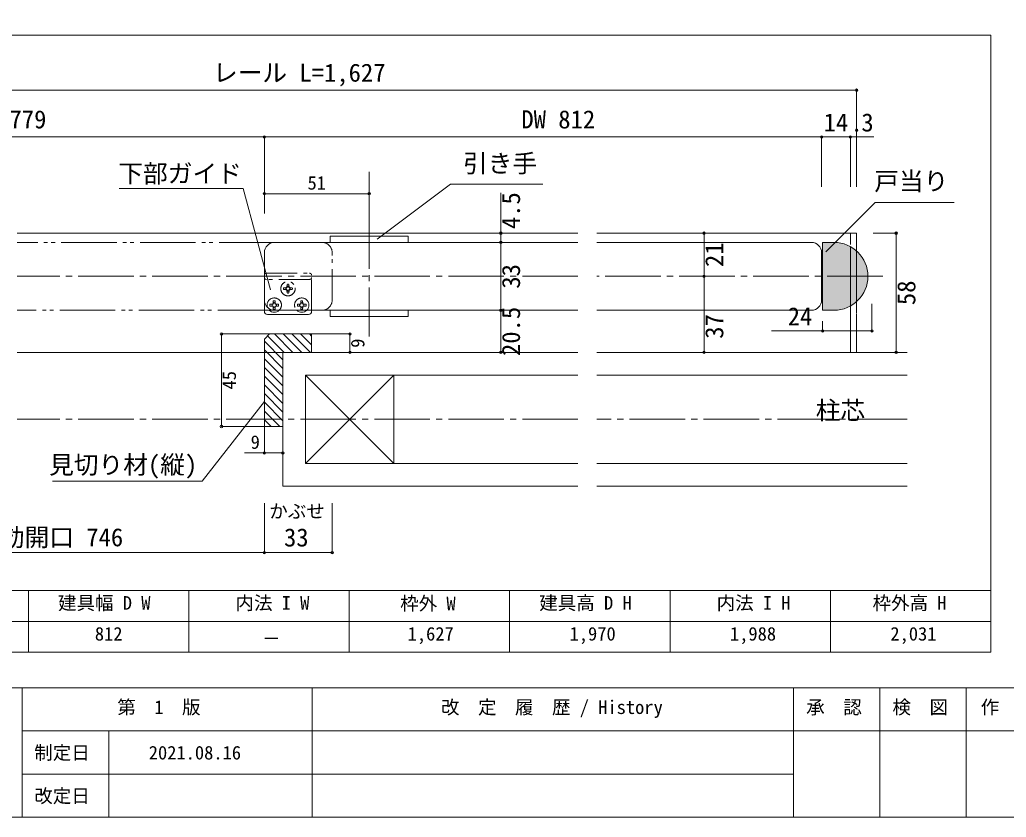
# Model space of a CAD drawing. Units: millimetres on the paper, enlarged 10 times, with parts at other scales. Extents: x -1985 to 2015, y -1370 to 1400.
# Drawn here: x -1179 to 420, y -1370 to -78 of the extents above; entities that cross this region are included whole.
import ezdxf
from ezdxf.enums import TextEntityAlignment as Align

# ---------------------------------------------------------------- set-up
doc = ezdxf.new("R2010")
doc.units = ezdxf.units.MM
doc.header["$LTSCALE"] = 10
doc.header["$PDMODE"] = 32
doc.header["$PDSIZE"] = 4
for name, pattern in [('CHAIN2', [12, 9, -1, 1, -1]), ('DOUBLE_CHAIN1', [8.8, 5, -1, 0.6, -0.6, 0.6, -1]), ('DOUBLE_CHAIN2', [12.8, 9, -1, 0.6, -0.6, 0.6, -1])]:
    doc.linetypes.add(name, pattern=pattern)
doc.layers.add('1-1_0', color=7, linetype='Continuous', lineweight=20)
doc.layers.add('2-0_18', color=7, linetype='Continuous', lineweight=20)
doc.styles.add('ＭＳ ゴシック', font='')
doc.styles.get('ＭＳ ゴシック').set_extended_font_data('MS Gothic')

msp = doc.modelspace()

# ---------------------------------------------------------------- hatches: boundary and pattern name
at = {"layer": '2-0_18'}
for points in [[(195.68, -493.34, 0.41421), (140.68, -438.34), (140.68, -493.34)], [(140.68, -548.34, 0.41421), (195.68, -493.34), (140.68, -493.34)]]:
    msp.add_hatch(color=9, dxfattribs=at).paths.add_polyline_path(points)

# ---------------------------------------------------------------- linework, layer by layer
at = {"layer": '1-1_0'}
for p, q in [((395, -102.5), (-1935, -102.5)), ((395, -102.5), (-1935, -102.5)), ((395, -102.5), (-1935, -102.5)), ((395, -102.5), (-1935, -102.5)), ((395, -1002.5), (395, -102.5)), ((395, -1002.5), (395, -102.5)), ((395, -1002.5), (-1935, -1002.5)), ((395, -1002.5), (-1935, -1002.5)), ((-1165, -1002.5), (-1165, -1102.5)), ((-905, -1002.5), (-905, -1102.5)), ((-645, -1002.5), (-645, -1102.5)), ((-385, -1002.5), (-385, -1102.5)), ((-125, -1002.5), (-125, -1102.5)), ((135, -1002.5), (135, -1102.5)), ((395, -1002.5), (395, -1102.5)), ((395, -1052.5), (-1935, -1052.5)), ((395, -1102.5), (-1935, -1102.5)), ((2015, -1160), (-1985, -1160)), ((-1175, -1160), (-1175, -1370)), ((-705, -1160), (-705, -1370)), ((75, -1160), (75, -1370)), ((215, -1160), (215, -1370)), ((355, -1160), (355, -1370)), ((2015, -1230), (-1175, -1230)), ((-1035, -1230), (-1035, -1370)), ((75, -1300), (-1175, -1300))]:
    msp.add_line(p, q, dxfattribs=at)
for points in [[(-1985, -1370), (2015, -1370), (2015, 1400), (-1985, 1400)], [(395, -1002.5), (-1935, -1002.5), (-1935, -1102.5)]]:
    msp.add_lwpolyline(points, dxfattribs=at)
at = {"layer": '2-0_18', "color": 4, "lineweight": 9}
for p, q in [((177.35, -191.74), (-1615.54, -191.74)), ((177.35, -191.74), (177.35, -348.39)), ((-782.65, -267.39), (-1558.87, -267.39)), ((120.68, -267.39), (-782.65, -267.39)), ((-782.65, -267.39), (-782.65, -391.32)), ((120.68, -267.39), (120.68, -348.39)), ((167.35, -267.39), (120.68, -267.39)), ((177.35, -267.39), (167.35, -267.39)), ((167.35, -267.39), (167.35, -348.39)), ((177.35, -267.39), (205.34, -267.39)), ((-612.65, -324.26), (-612.65, -391.32)), ((-816.72, -350.84), (-1017.8, -350.84)), ((-772.61, -515.44), (-816.72, -350.84)), ((-782.65, -359.44), (-782.65, -391.32)), ((-782.65, -359.44), (-612.65, -359.44)), ((-399.39, -423.34), (-399.39, -357.84)), ((207.34, -373.58), (127.33, -453.6)), ((335.44, -373.58), (207.34, -373.58)), ((-399.39, -423.34), (-399.39, -438.34)), ((-69.9, -423.34), (-69.9, -493.34)), ((241.46, -423.34), (203.99, -423.34)), ((241.46, -423.34), (241.46, -616.67)), ((-399.39, -438.34), (-399.39, -548.34)), ((-69.9, -493.34), (-69.9, -616.67)), ((202.35, -581.87), (202.35, -538.05)), ((-399.39, -548.34), (-399.39, -616.67)), ((122.35, -581.87), (122.35, -566.18)), ((-852.09, -586.67), (-772.65, -586.67)), ((-852.09, -736.67), (-852.09, -586.67)), ((-643.84, -586.67), (-705.99, -586.67)), ((-643.84, -616.67), (-643.84, -586.67)), ((39.7, -581.87), (202.35, -581.87)), ((-782.65, -695.99), (-883.2, -825.29)), ((-852.09, -736.67), (-782.65, -736.67)), ((-782.65, -779.61), (-782.65, -736.67)), ((-752.65, -779.61), (-752.65, -736.67)), ((-782.65, -779.61), (-814.81, -779.61)), ((-752.65, -779.61), (-782.65, -779.61)), ((-883.2, -825.29), (-1125.89, -825.29)), ((-782.65, -941.08), (-782.65, -861.08)), ((-672.65, -941.08), (-672.65, -861.08)), ((-1558.87, -941.08), (-672.65, -941.08))]:
    msp.add_line(p, q, dxfattribs=at)
at = {"layer": '2-0_18'}
for p, q in [((-480.8, -343.91), (-599.78, -432.89)), ((-330.98, -343.91), (-480.8, -343.91)), ((-782.65, -423.34), (-1183.47, -423.34)), ((-782.65, -423.34), (-274.28, -423.34)), ((-243.49, -423.34), (177.35, -423.34)), ((167.35, -423.34), (167.35, -441.93)), ((177.35, -423.34), (177.35, -552.64)), ((-765.99, -438.34), (-274.28, -438.34)), ((104.01, -438.34), (-243.49, -438.34)), ((122.35, -438.34), (122.35, -548.34)), ((140.68, -438.34), (122.35, -438.34)), ((122.35, -438.37), (122.35, -548.34)), ((142.55, -438.37), (122.35, -438.37)), ((167.35, -445.24), (167.35, -616.67)), ((-782.65, -455.01), (-782.65, -531.67)), ((-782.65, -455.01), (-782.65, -531.67)), ((-782.65, -455.01), (-782.65, -531.67)), ((120.68, -455.01), (120.68, -531.67)), ((-782.65, -550.01), (-782.65, -548.43)), ((-777.65, -555.01), (-710.99, -555.01)), ((-765.99, -548.34), (-274.28, -548.34)), ((-705.99, -550.01), (-705.99, -548.43)), ((104.01, -548.34), (-243.49, -548.34)), ((122.35, -548.34), (140.68, -548.34)), ((122.35, -548.34), (140.68, -548.34)), ((177.35, -553.37), (177.35, -616.67)), ((-750.37, -616.67), (-777.34, -589.7)), ((-774.32, -586.67), (-705.99, -586.67)), ((-736.23, -616.67), (-766.23, -586.67)), ((-722.09, -616.67), (-752.09, -586.67)), ((-707.94, -616.67), (-737.94, -586.67)), ((-705.99, -604.49), (-723.8, -586.67)), ((-705.99, -590.35), (-709.66, -586.67)), ((-705.99, -586.67), (-705.99, -616.67)), ((-752.65, -628.53), (-782.65, -598.53)), ((-782.65, -616.67), (-1183.47, -616.67)), ((-752.65, -642.67), (-782.65, -612.67)), ((-782.65, -616.67), (-274.28, -616.67)), ((-752.65, -616.67), (-752.65, -833.34)), ((-752.65, -616.67), (-752.65, -736.67)), ((-243.49, -616.67), (255.49, -616.67)), ((259.3, -616.67), (203.99, -616.67)), ((-752.65, -656.82), (-782.65, -626.82)), ((-752.65, -670.96), (-782.65, -640.96)), ((-752.65, -685.1), (-782.65, -655.1)), ((-715.99, -653.34), (-274.28, -653.34)), ((-715.99, -653.34), (-715.99, -796.67)), ((-715.99, -653.34), (-572.65, -796.67)), ((-572.65, -653.34), (-715.99, -796.67)), ((-572.65, -653.34), (-572.65, -796.67)), ((-243.49, -653.34), (259.3, -653.34)), ((-752.65, -699.24), (-782.65, -669.24)), ((-752.65, -713.38), (-782.65, -683.38)), ((-752.65, -727.53), (-782.65, -697.53)), ((-757.65, -736.67), (-782.65, -711.67)), ((-771.79, -736.67), (-782.65, -725.81)), ((-782.65, -736.67), (-752.65, -736.67)), ((-715.99, -796.67), (-274.28, -796.67)), ((-243.49, -796.67), (259.3, -796.67)), ((-752.65, -833.34), (-274.28, -833.34)), ((-243.49, -833.34), (259.3, -833.34))]:
    msp.add_line(p, q, dxfattribs=at)
at = {"layer": '2-0_18', "color": 4, "linetype": 'CHAIN2', "lineweight": 9}
for p, q in [((-612.65, -391.32), (-612.65, -590.98)), ((-274.28, -493.34), (-1183.47, -493.34)), ((219.85, -493.34), (-243.49, -493.34)), ((-274.28, -725.01), (-1183.47, -725.01)), ((259.3, -725.01), (-243.49, -725.01))]:
    msp.add_line(p, q, dxfattribs=at)
at = {"layer": '2-0_18', "linetype": 'DOUBLE_CHAIN2'}
for p, q in [((-765.99, -438.34), (-1183.47, -438.34)), ((-768.29, -548.34), (-1183.47, -548.34))]:
    msp.add_line(p, q, dxfattribs=at)
at = {"layer": '2-0_18', "linetype": 'DOUBLE_CHAIN1'}
for p, q in [((-672.65, -531.67), (-672.65, -455.01)), ((-782.65, -548.43), (-782.65, -491.67)), ((-779.32, -488.34), (-709.32, -488.34)), ((-705.99, -548.43), (-705.99, -491.67)), ((-709.32, -498.34), (-779.32, -498.34)), ((-751.26, -511.85), (-747.86, -511.66)), ((-747.86, -511.66), (-746.59, -511.07)), ((-747.21, -512.3), (-747.86, -511.66)), ((-745.95, -511.71), (-747.21, -512.3)), ((-746, -509.8), (-746.59, -511.07)), ((-746.59, -511.07), (-745.95, -511.71)), ((-745.81, -506.4), (-746, -509.8)), ((-745.35, -510.45), (-746, -509.8)), ((-745.95, -511.71), (-745.35, -510.45)), ((-745.37, -509.91), (-745.81, -506.4)), ((-745.35, -510.45), (-745.37, -509.91)), ((-743.28, -510.45), (-742.64, -509.8)), ((-743.28, -510.45), (-743.27, -509.91)), ((-742.69, -511.71), (-743.28, -510.45)), ((-743.27, -509.91), (-742.83, -506.4)), ((-742.83, -506.4), (-742.64, -509.8)), ((-742.05, -511.07), (-742.69, -511.71)), ((-742.69, -511.71), (-741.43, -512.3)), ((-742.64, -509.8), (-742.05, -511.07)), ((-740.78, -511.66), (-742.05, -511.07)), ((-741.43, -512.3), (-740.78, -511.66)), ((-737.38, -511.85), (-740.78, -511.66)), ((-747.75, -512.29), (-751.26, -511.85)), ((-747.75, -514.39), (-751.26, -514.83)), ((-751.26, -514.83), (-747.86, -515.02)), ((-747.21, -514.37), (-747.86, -515.02)), ((-747.86, -515.02), (-746.59, -515.61)), ((-747.21, -512.3), (-747.75, -512.29)), ((-747.21, -514.37), (-747.75, -514.39)), ((-745.95, -514.97), (-747.21, -514.37)), ((-746.59, -515.61), (-745.95, -514.97)), ((-746, -516.88), (-746.59, -515.61)), ((-745.35, -516.23), (-746, -516.88)), ((-745.81, -520.28), (-746, -516.88)), ((-745.95, -514.97), (-745.35, -516.23)), ((-745.37, -516.77), (-745.81, -520.28)), ((-745.35, -516.23), (-745.37, -516.77)), ((-742.69, -514.97), (-743.28, -516.23)), ((-743.28, -516.23), (-743.27, -516.77)), ((-743.28, -516.23), (-742.64, -516.88)), ((-743.27, -516.77), (-742.83, -520.28)), ((-742.83, -520.28), (-742.64, -516.88)), ((-742.69, -514.97), (-741.43, -514.37)), ((-742.05, -515.61), (-742.69, -514.97)), ((-742.64, -516.88), (-742.05, -515.61)), ((-740.78, -515.02), (-742.05, -515.61)), ((-741.43, -512.3), (-740.89, -512.29)), ((-741.43, -514.37), (-740.89, -514.39)), ((-741.43, -514.37), (-740.78, -515.02)), ((-740.89, -512.29), (-737.38, -511.85)), ((-740.89, -514.39), (-737.38, -514.83)), ((-737.38, -514.83), (-740.78, -515.02)), ((-773.56, -538.52), (-770.15, -538.32)), ((-770.04, -538.96), (-773.56, -538.52)), ((-770.04, -541.05), (-773.56, -541.49)), ((-773.56, -541.49), (-770.15, -541.69)), ((-770.15, -538.32), (-768.88, -537.73)), ((-769.51, -538.97), (-770.15, -538.32)), ((-769.51, -541.04), (-770.15, -541.69)), ((-770.15, -541.69), (-768.88, -542.28)), ((-769.51, -538.97), (-770.04, -538.96)), ((-769.51, -541.04), (-770.04, -541.05)), ((-768.24, -538.38), (-769.51, -538.97)), ((-768.24, -541.63), (-769.51, -541.04)), ((-768.29, -536.47), (-768.88, -537.73)), ((-768.88, -537.73), (-768.24, -538.38)), ((-768.88, -542.28), (-768.24, -541.63)), ((-768.29, -543.55), (-768.88, -542.28)), ((-768.1, -533.07), (-768.29, -536.47)), ((-767.65, -537.11), (-768.29, -536.47)), ((-767.65, -542.9), (-768.29, -543.55)), ((-768.1, -546.94), (-768.29, -543.55)), ((-768.24, -538.38), (-767.65, -537.11)), ((-768.24, -541.63), (-767.65, -542.9)), ((-767.66, -536.58), (-768.1, -533.07)), ((-767.66, -543.43), (-768.1, -546.94)), ((-767.65, -537.11), (-767.66, -536.58)), ((-767.65, -542.9), (-767.66, -543.43)), ((-765.58, -537.11), (-764.93, -536.47)), ((-765.58, -537.11), (-765.56, -536.58)), ((-764.98, -538.38), (-765.58, -537.11)), ((-764.98, -541.63), (-765.58, -542.9)), ((-765.58, -542.9), (-765.56, -543.43)), ((-765.58, -542.9), (-764.93, -543.55)), ((-765.56, -536.58), (-765.12, -533.07)), ((-765.56, -543.43), (-765.12, -546.94)), ((-765.12, -533.07), (-764.93, -536.47)), ((-765.12, -546.94), (-764.93, -543.55)), ((-764.34, -537.73), (-764.98, -538.38)), ((-764.98, -538.38), (-763.72, -538.97)), ((-764.98, -541.63), (-763.72, -541.04)), ((-764.34, -542.28), (-764.98, -541.63)), ((-764.93, -536.47), (-764.34, -537.73)), ((-764.93, -543.55), (-764.34, -542.28)), ((-763.07, -538.32), (-764.34, -537.73)), ((-763.07, -541.69), (-764.34, -542.28)), ((-763.72, -538.97), (-763.07, -538.32)), ((-763.72, -538.97), (-763.18, -538.96)), ((-763.72, -541.04), (-763.18, -541.05)), ((-763.72, -541.04), (-763.07, -541.69)), ((-763.18, -538.96), (-759.67, -538.52)), ((-763.18, -541.05), (-759.67, -541.49)), ((-759.67, -538.52), (-763.07, -538.32)), ((-759.67, -541.49), (-763.07, -541.69)), ((-728.97, -538.52), (-725.57, -538.32)), ((-725.45, -538.96), (-728.97, -538.52)), ((-725.45, -541.05), (-728.97, -541.49)), ((-728.97, -541.49), (-725.57, -541.69)), ((-725.57, -538.32), (-724.3, -537.73)), ((-724.92, -538.97), (-725.57, -538.32)), ((-724.92, -541.04), (-725.57, -541.69)), ((-725.57, -541.69), (-724.3, -542.28)), ((-724.92, -538.97), (-725.45, -538.96)), ((-724.92, -541.04), (-725.45, -541.05)), ((-723.65, -538.38), (-724.92, -538.97)), ((-723.65, -541.63), (-724.92, -541.04)), ((-723.71, -536.47), (-724.3, -537.73)), ((-724.3, -537.73), (-723.65, -538.38)), ((-724.3, -542.28), (-723.65, -541.63)), ((-723.71, -543.55), (-724.3, -542.28)), ((-723.52, -533.07), (-723.71, -536.47)), ((-723.06, -537.11), (-723.71, -536.47)), ((-723.06, -542.9), (-723.71, -543.55)), ((-723.52, -546.94), (-723.71, -543.55)), ((-723.65, -538.38), (-723.06, -537.11)), ((-723.65, -541.63), (-723.06, -542.9)), ((-723.08, -536.58), (-723.52, -533.07)), ((-723.08, -543.43), (-723.52, -546.94)), ((-723.06, -537.11), (-723.08, -536.58)), ((-723.06, -542.9), (-723.08, -543.43)), ((-720.99, -537.11), (-720.35, -536.47)), ((-720.99, -537.11), (-720.98, -536.58)), ((-720.4, -538.38), (-720.99, -537.11)), ((-720.4, -541.63), (-720.99, -542.9)), ((-720.99, -542.9), (-720.98, -543.43)), ((-720.99, -542.9), (-720.35, -543.55)), ((-720.98, -536.58), (-720.54, -533.07)), ((-720.98, -543.43), (-720.54, -546.94)), ((-720.54, -533.07), (-720.35, -536.47)), ((-720.54, -546.94), (-720.35, -543.55)), ((-719.76, -537.73), (-720.4, -538.38)), ((-720.4, -538.38), (-719.13, -538.97)), ((-720.4, -541.63), (-719.13, -541.04)), ((-719.76, -542.28), (-720.4, -541.63)), ((-720.35, -536.47), (-719.76, -537.73)), ((-720.35, -543.55), (-719.76, -542.28)), ((-718.49, -538.32), (-719.76, -537.73)), ((-718.49, -541.69), (-719.76, -542.28)), ((-719.13, -538.97), (-718.49, -538.32)), ((-719.13, -538.97), (-718.6, -538.96)), ((-719.13, -541.04), (-718.6, -541.05)), ((-719.13, -541.04), (-718.49, -541.69)), ((-718.6, -538.96), (-715.08, -538.52)), ((-718.6, -541.05), (-715.08, -541.49)), ((-715.08, -538.52), (-718.49, -538.32)), ((-715.08, -541.49), (-718.49, -541.69))]:
    msp.add_line(p, q, dxfattribs=at)
at = {"layer": '2-0_18'}
for points in [[(-675.99, -438.34), (-675.99, -428.34), (-549.32, -428.34), (-549.32, -438.34)], [(-675.99, -548.34), (-675.99, -558.34), (-549.32, -558.34), (-549.32, -548.34)], [(-774.32, -586.67), (-782.65, -595.01), (-782.65, -736.67)]]:
    msp.add_lwpolyline(points, dxfattribs=at)
at = {"layer": '2-0_18', "linetype": 'DOUBLE_CHAIN1'}
msp.add_circle((-744.32, -513.34), 11.67, dxfattribs=at)
at = {"layer": '2-0_18'}
for centre, radius, start, end in [((-765.99, -455.01), 16.67, 90, 180), ((-765.99, -455.01), 16.67, 90, 180), ((-765.99, -455.01), 16.67, 90, 180), ((104.01, -455.01), 16.67, 0, 90), ((140.68, -493.34), 55, 0, 90), ((140.68, -493.34), 55, 270, 0), ((140.68, -493.34), 55, 270, 0), ((-765.99, -531.67), 16.67, 180, 270), ((-765.99, -531.67), 16.67, 180, 270), ((-765.99, -531.67), 16.67, 180, 270), ((104.01, -531.67), 16.67, 270, 0), ((-777.65, -550.01), 5, 180, 270), ((-766.61, -540.01), 11.67, 226.09703, 314.2551), ((-722.03, -540.01), 11.67, 226.24041, 314.06662), ((-710.99, -550.01), 5, 270, 0)]:
    msp.add_arc(centre, radius, start, end, dxfattribs=at)
at = {"layer": '2-0_18', "linetype": 'DOUBLE_CHAIN1'}
for centre, radius, start, end in [((-689.32, -455.01), 16.67, 0, 90), ((-779.32, -491.67), 3.33, 90, 180), ((-779.32, -495.01), 3.33, 180, 270), ((-709.32, -491.67), 3.33, 0, 90), ((-709.32, -495.01), 3.33, 270, 0), ((-744.32, -514.2), 7.94, 90, 100.80514), ((-744.32, -513.34), 3.58, 72.98773, 107.01227), ((-744.32, -514.2), 7.94, 79.19486, 90), ((-743.46, -513.34), 7.94, 169.19486, 190.80514), ((-744.32, -513.34), 3.58, 162.98773, 197.01227), ((-744.32, -512.48), 7.94, 259.19486, 270), ((-744.32, -513.34), 3.58, 252.98773, 287.01227), ((-744.32, -512.48), 7.94, 270, 280.80514), ((-744.32, -513.34), 3.58, 342.98773, 17.01227), ((-745.18, -513.34), 7.94, 349.19486, 10.80514), ((-766.61, -540.01), 11.67, 314.2551, 226.09703), ((-765.75, -540.01), 7.94, 169.19486, 190.80514), ((-766.61, -540.01), 3.58, 162.98773, 197.01227), ((-766.61, -540.87), 7.94, 90, 100.80514), ((-766.61, -540.01), 3.58, 72.98773, 107.01227), ((-766.61, -540.01), 3.58, 252.98773, 287.01227), ((-766.61, -540.87), 7.94, 79.19486, 90), ((-766.61, -540.01), 3.58, 342.98773, 17.01227), ((-767.47, -540.01), 7.94, 349.19486, 10.80514), ((-722.03, -540.01), 11.67, 314.06662, 226.24041), ((-721.17, -540.01), 7.94, 169.19486, 190.80514), ((-722.03, -540.01), 3.58, 162.98773, 197.01227), ((-722.03, -540.87), 7.94, 90, 100.80514), ((-722.03, -540.01), 3.58, 72.98773, 107.01227), ((-722.03, -540.01), 3.58, 252.98773, 287.01227), ((-722.03, -540.87), 7.94, 79.19486, 90), ((-722.03, -540.01), 3.58, 342.98773, 17.01227), ((-722.88, -540.01), 7.94, 349.19486, 10.80514), ((-689.32, -531.67), 16.67, 270, 0), ((-766.61, -539.14), 7.94, 259.19486, 270), ((-766.61, -539.14), 7.94, 270, 280.80514), ((-722.03, -539.14), 7.94, 259.19486, 270), ((-722.03, -539.14), 7.94, 270, 280.80514)]:
    msp.add_arc(centre, radius, start, end, dxfattribs=at)
at = {"layer": '2-0_18', "color": 4}
for p in [(177.35, -191.74), (177.35, -256.54), (-782.65, -267.39), (120.68, -267.39), (167.35, -267.39), (-782.65, -359.44), (-612.65, -359.44), (-399.39, -423.34), (-69.9, -423.34), (241.46, -423.34), (-399.39, -438.34), (-69.9, -493.34), (-399.39, -548.34), (-852.09, -586.67), (-643.84, -586.67), (122.35, -581.87), (202.35, -581.87), (-643.84, -616.67), (-399.39, -616.67), (-69.9, -616.67), (241.46, -616.67), (-852.09, -736.67), (-782.65, -779.61), (-752.65, -779.61), (-782.65, -941.08), (-672.65, -941.08)]:
    msp.add_point(p, dxfattribs=at)
at = {"layer": '2-0_18'}
msp.add_point((-782.65, -267.39), dxfattribs=at)
at = {"layer": '2-0_18', "color": 9}
msp.add_solid([(122.35, -438.34), (140.68, -438.34), (122.35, -548.34), (140.68, -548.34)], dxfattribs=at)

# ---------------------------------------------------------------- texts
at = {"layer": '1-1_0', "style": 'ＭＳ ゴシック'}
for s, p in [('建具幅 D W', (-1117.05, -1040.24)), ('内法 I W', (-829.48, -1040.24)), ('枠外 W', (-562.43, -1041.02)), ('建具高 D H', (-337.05, -1040.24)), ('内法 I H', (-49.48, -1040.24)), ('枠外高 H', (203.34, -1040.24)), ('812', (-1057.41, -1090.24)), ('1,627', (-550.41, -1090.24)), ('1,970', (-287.91, -1090.24)), ('1,988', (-27.91, -1090.24)), ('2,031', (232.09, -1090.24)), ('第\u30001\u3000版', (-1020.97, -1209.21)), ('改\u3000定\u3000履\u3000歴 / History', (-496.31, -1209.21)), ('承\u3000認', (95.74, -1209.21)), ('検\u3000図', (235.6, -1209.21)), ('作\u3000成', (378.67, -1209.21)), ('制定日', (-1155.61, -1282.92)), ('2021.08.16', (-970, -1282.92)), ('改定日', (-1155.61, -1352.92))]:
    msp.add_text(s, height=21.99, dxfattribs=at).set_placement(p, align=Align.BOTTOM_LEFT)
at = {"layer": '2-0_18', "style": 'ＭＳ ゴシック'}
for s, height, p in [('レール L=1,627', 29.33, (-865.83, -186.74)), ('779', 29.33, (-1195.76, -262.39)), ('DW 812', 29.33, (-366.06, -262.39)), ('14', 29.33, (123.85, -267.39)), ('3', 29.33, (185.12, -267.39)), ('引き手', 29.33, (-460.53, -333.81)), ('下部ガイド', 29.33, (-1019.22, -350.15)), ('51', 21.99, (-712.65, -359.44)), ('戸当り', 29.33, (206.11, -362.6)), ('24', 29.33, (65.69, -581.66)), ('柱芯', 29.33, (111.19, -734.05)), ('9', 21.99, (-804.82, -779.61)), ('見切り材(縦)', 29.33, (-1131.43, -822.15)), ('かぶせ', 21.99, (-774.61, -891.57)), ('有効開口 746', 29.33, (-1251.33, -939.71)), ('33', 29.33, (-750.79, -939.95)), ('－', 21.99, (-786.2, -1097.83))]:
    msp.add_text(s, height=height, dxfattribs=at).set_placement(p, align=Align.BOTTOM_LEFT)
for s, height, p in [('4.5', 29.33, (-359.39, -416.9)), ('21', 29.33, (-29.9, -478.34)), ('33', 29.33, (-359.39, -513.34)), ('58', 29.33, (281.46, -540.01)), ('20.5', 29.33, (-359.39, -622.51)), ('37', 29.33, (-29.9, -594.58)), ('9', 21.99, (-613.84, -609.17)), ('45', 21.99, (-822.09, -676.67))]:
    msp.add_text(s, height=height, rotation=90, dxfattribs=at).set_placement(p, align=Align.BOTTOM_LEFT)

doc.saveas('drawing.dxf')
